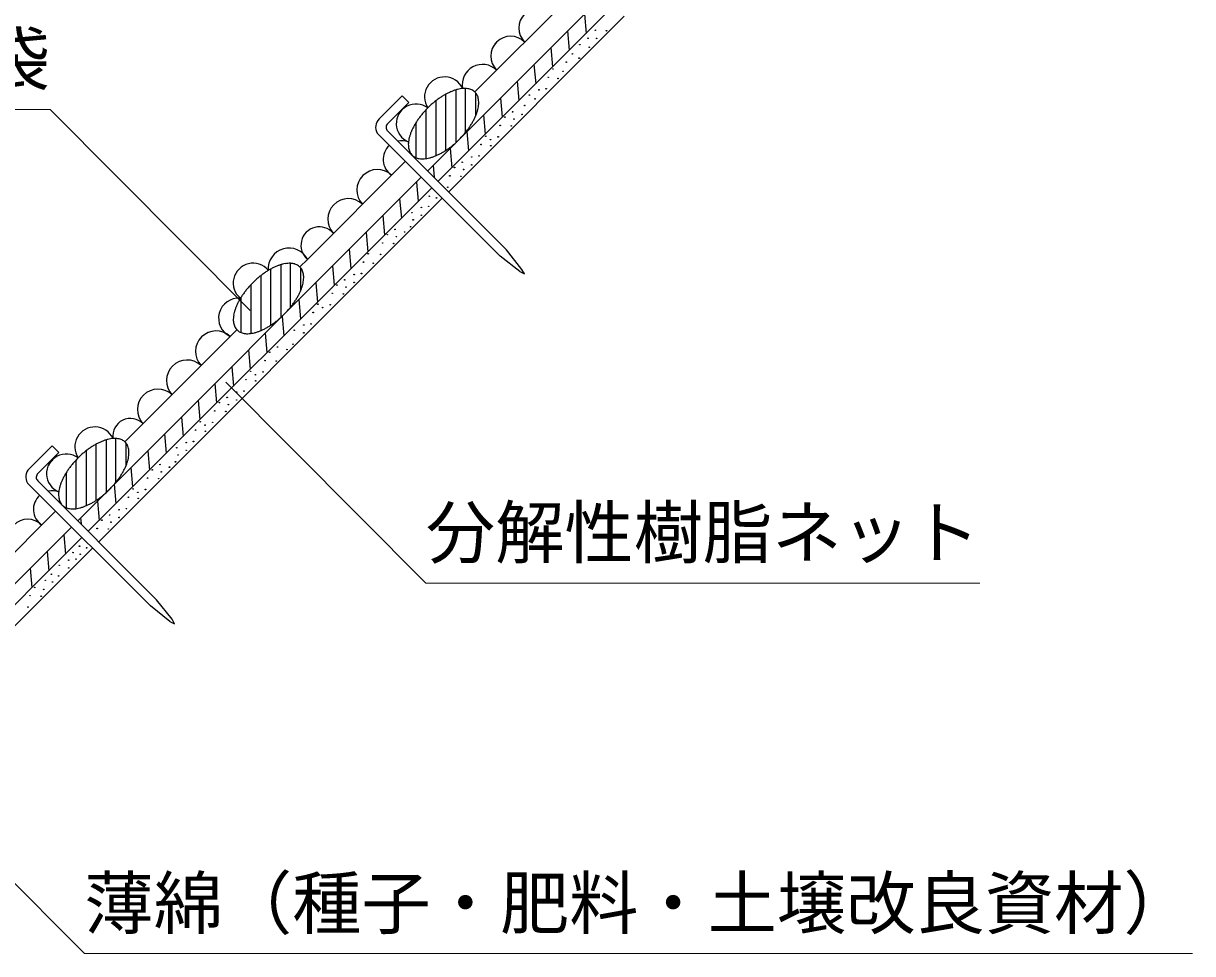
# Model space of a CAD drawing. Units: millimetres, scale not verified. Extents: x 200 to 8200, y 200 to 5838.
# Drawn here: x 1710 to 2892, y 1954 to 2893 of the extents above; entities that cross this region are included whole.
import ezdxf
from ezdxf.enums import TextEntityAlignment as Align

# ---------------------------------------------------------------- set-up
doc = ezdxf.new("R2010")
doc.units = ezdxf.units.MM
doc.header["$LTSCALE"] = 20
doc.layers.add('C-STR', color=3, linetype='Continuous', lineweight=25)
doc.layers.add('C-STR-HTXT', color=1, linetype='Continuous', lineweight=13)
doc.styles.add('ＭＳ ゴシック', font='')
doc.styles.get('ＭＳ ゴシック').set_extended_font_data('MS Gothic')

msp = doc.modelspace()

# ---------------------------------------------------------------- linework, layer by layer
at = {"layer": 'C-STR', "color": 7}
for p, q in [((2166.22, 2824.2), (2279.91, 2937.89)), ((2118.61, 2744.54), (2295.94, 2921.87)), ((2129.22, 2733.94), (2306.54, 2911.26)), ((2139.83, 2723.33), (2317.15, 2900.65)), ((2276.97, 2902.9), (2278.68, 2883.39)), ((2260, 2885.93), (2261.7, 2866.42)), ((2243.03, 2868.96), (2244.73, 2849.45)), ((2226.06, 2851.99), (2227.76, 2832.48)), ((2209.09, 2835.02), (2210.79, 2815.51)), ((2069.49, 2796.99), (2092.78, 2820.29)), ((2099.58, 2813.5), (2078.33, 2792.23)), ((2099.58, 2813.5), (2092.78, 2820.29)), ((2192.12, 2818.05), (2193.82, 2798.54)), ((2175.15, 2801.07), (2176.85, 2781.57)), ((2067.63, 2782.56), (2191.91, 2658.35)), ((2078.03, 2784.89), (2198.28, 2664.71)), ((2158.17, 2784.1), (2159.88, 2764.6)), ((2141.2, 2767.13), (2142.91, 2747.63)), ((1997.07, 2655.05), (2096.11, 2754.09)), ((2124.23, 2750.16), (2125.31, 2737.84)), ((1765.06, 2390.99), (2112.14, 2738.07)), ((2107.26, 2733.19), (2108.97, 2713.69)), ((1775.66, 2380.38), (2122.75, 2727.47)), ((1786.27, 2369.77), (2133.36, 2716.87)), ((2090.29, 2716.22), (2092, 2696.72)), ((2073.32, 2699.25), (2075.03, 2679.74)), ((2056.35, 2682.28), (2058.06, 2662.77)), ((2039.38, 2665.31), (2041.09, 2645.8)), ((2213.84, 2644.92), (2198.28, 2664.71)), ((1989.45, 2647.43), (1997.07, 2655.05)), ((2022.41, 2648.34), (2024.12, 2628.83)), ((2211.72, 2642.8), (2191.91, 2658.35)), ((2211.72, 2642.8), (2216.31, 2640.32)), ((2216.31, 2640.32), (2213.84, 2644.92)), ((2005.44, 2631.37), (2007.15, 2611.86)), ((1988.47, 2614.4), (1990.18, 2594.89)), ((1971.5, 2597.43), (1973.21, 2577.92)), ((1812.66, 2470.64), (1925.81, 2583.79)), ((1954.53, 2580.46), (1956.23, 2560.95)), ((1937.56, 2563.49), (1939.26, 2543.98)), ((1920.59, 2546.52), (1922.29, 2527.01)), ((1903.62, 2529.55), (1905.32, 2510.04)), ((1886.65, 2512.58), (1888.35, 2493.07)), ((1869.68, 2495.6), (1871.38, 2476.1)), ((1852.7, 2478.63), (1854.41, 2459.13)), ((1715.93, 2443.43), (1739.22, 2466.73)), ((1746.02, 2459.94), (1724.77, 2438.68)), ((1746.02, 2459.94), (1739.22, 2466.73)), ((1835.73, 2461.66), (1837.44, 2442.16)), ((1818.76, 2444.69), (1820.47, 2425.19)), ((1714.07, 2429), (1838.36, 2304.79)), ((1724.48, 2431.33), (1844.72, 2311.16)), ((1801.79, 2427.72), (1803.5, 2408.22)), ((1784.82, 2410.75), (1786.53, 2391.25)), ((1635.89, 2293.87), (1742.56, 2400.54)), ((1767.85, 2393.78), (1768.39, 2387.65)), ((1730.25, 2356.18), (1758.59, 2384.52)), ((1750.88, 2376.81), (1752.59, 2357.3)), ((1740.86, 2345.57), (1769.2, 2373.91)), ((1751.46, 2334.97), (1779.81, 2363.31)), ((1411.47, 2037.4), (1730.25, 2356.18)), ((1733.91, 2359.84), (1735.62, 2340.33)), ((1422.12, 2026.83), (1740.86, 2345.57)), ((1716.94, 2342.87), (1718.65, 2323.36)), ((1432.72, 2016.23), (1751.46, 2334.97)), ((1858.16, 2289.24), (1838.36, 2304.79)), ((1860.28, 2291.36), (1844.72, 2311.16)), ((1858.16, 2289.24), (1862.76, 2286.77)), ((1862.76, 2286.77), (1860.28, 2291.36))]:
    msp.add_line(p, q, dxfattribs=at)
at = {"layer": 'C-STR'}
for p, q in [((2146.98, 2826.25), (2146.98, 2773.12)), ((2156.98, 2783.42), (2156.98, 2827.71)), ((2126.98, 2815.36), (2126.98, 2759.77)), ((2136.98, 2765.16), (2136.98, 2821.96)), ((2166.98, 2823.41), (2166.98, 2799.72)), ((2116.98, 2756.85), (2116.98, 2806.08)), ((2106.98, 2757.73), (2106.98, 2793.47)), ((1970.09, 2649.59), (1970.09, 2596.46)), ((1980.09, 2606.76), (1980.09, 2651.04)), ((1950.09, 2638.69), (1950.09, 2583.11)), ((1960.09, 2588.5), (1960.09, 2645.3)), ((1990.09, 2646.75), (1990.09, 2623.05)), ((1940.09, 2580.19), (1940.09, 2629.42)), ((1930.09, 2581.07), (1930.09, 2616.81)), ((1793.54, 2472.58), (1793.54, 2419.46)), ((1803.54, 2429.75), (1803.54, 2474.04)), ((1813.54, 2469.74), (1813.54, 2446.05)), ((1773.54, 2461.69), (1773.54, 2406.1)), ((1783.54, 2411.49), (1783.54, 2468.29)), ((1763.54, 2403.18), (1763.54, 2452.41)), ((1753.54, 2404.06), (1753.54, 2439.8)), ((1749.03, 2407.01), (1749.04, 2407.02))]:
    msp.add_line(p, q, dxfattribs=at)
at = {"layer": 'C-STR', "color": 7}
for centre in [(2288.07, 2886.54), (2299.32, 2886.01), (2272.35, 2871.94), (2280.74, 2878.4), (2289.3, 2878.31), (2264.84, 2862.62), (2281.93, 2869.33), (2258.66, 2854.29), (2271.68, 2858.34), (2240.46, 2838.94), (2245.18, 2847.34), (2250.34, 2837.75), (2255.43, 2845), (2231.01, 2826.31), (2238.38, 2827.4), (2221.44, 2821.02), (2227.2, 2817.25), (2204.47, 2804.05), (2214.05, 2801.45), (2216.75, 2810.49), (2191.9, 2790.38), (2196.62, 2798.78), (2203.15, 2789.85), (2205.78, 2796.75), (2177.3, 2779.45), (2189.83, 2778.85), (2172.57, 2771.05), (2182.12, 2775.99), (2182.46, 2769.87), (2153.56, 2753.14), (2163.13, 2758.42), (2170.5, 2759.52), (2145.71, 2747.87), (2154.87, 2745.84), (2163.13, 2750.54), (2140.99, 2739.47), (2152.24, 2738.94), (2120.29, 2718.77), (2138.92, 2727.93), (2112.21, 2707.51), (2119.59, 2708.61), (2127.5, 2717.08), (2102.65, 2702.23), (2103.96, 2694.93), (2112.22, 2699.63), (2085.68, 2685.26), (2095.25, 2682.66), (2101.33, 2688.02), (2073.1, 2671.58), (2077.83, 2679.98), (2084.35, 2671.05), (2086.99, 2677.96), (2058.5, 2660.66), (2071.03, 2660.05), (2053.78, 2652.26), (2063.66, 2651.07), (2044.33, 2639.63), (2051.71, 2640.73), (2026.92, 2629.07), (2034.77, 2634.35), (2036.07, 2627.04), (2044.34, 2631.75), (2022.19, 2620.67), (2033.44, 2620.14), (2002.87, 2601.35), (2007.59, 2609.75), (2012.41, 2606.28), (2020.12, 2609.14), (1993.42, 2588.72), (2000.8, 2589.81), (1983.85, 2583.44), (1993.43, 2580.83), (1966.88, 2566.47), (1976.46, 2563.86), (1982.53, 2569.23), (1982.53, 2569.23), (1954.31, 2552.79), (1959.03, 2561.19), (1965.56, 2552.26), (1939.71, 2541.87), (1952.24, 2541.26), (1934.99, 2533.47), (1944.53, 2538.4), (1944.87, 2532.28), (1925.54, 2520.84), (1932.91, 2521.93), (1908.12, 2510.28), (1915.97, 2515.55), (1917.28, 2508.25), (1925.55, 2512.95), (1903.4, 2501.88), (1914.65, 2501.35), (1884.07, 2482.55), (1888.8, 2490.95), (1893.62, 2487.49), (1893.96, 2481.37), (1901.33, 2490.35), (1874.63, 2469.92), (1882, 2471.02), (1865.06, 2464.64), (1874.63, 2462.04), (1848.09, 2447.67), (1863.74, 2450.44), (1863.74, 2450.44), (1863.74, 2450.44), (1866.37, 2457.34), (1835.52, 2434), (1840.24, 2442.4), (1849.4, 2440.37), (1857.66, 2445.07), (1820.92, 2423.07), (1833.45, 2422.46), (1846.77, 2433.47), (1816.19, 2414.67), (1825.74, 2419.61), (1826.08, 2413.48), (1806.74, 2402.04), (1814.12, 2403.14), (1789.33, 2391.49), (1797.18, 2396.76), (1798.49, 2389.46), (1806.75, 2394.16), (1784.61, 2383.08), (1795.86, 2382.55), (1766.73, 2365.21), (1773.94, 2363.53), (1760.26, 2358.73), (1763.21, 2352.23), (1767.47, 2357.05), (1746.27, 2345.85), (1755.83, 2351.13), (1755.84, 2343.25), (1732.21, 2330.69), (1738.39, 2336.87), (1739.42, 2329), (1745.6, 2335.18), (1721.45, 2323.6), (1730.6, 2321.57), (1716.72, 2315.2), (1727.97, 2314.67), (1714.65, 2303.67)]:
    msp.add_circle(centre, 0.3, dxfattribs=at)
for centre, radius, start, end in [((2230.71, 2888.71), 20, 45, 225), ((2202.43, 2860.43), 20, 45, 225), ((2148.45, 2904.66), 49.8, 320.07551, 321.25834), ((2174.08, 2831.46), 20.53, 46.21896, 190.07138), ((2135.73, 2819.11), 20.28, 25.66048, 213.02542), ((2106.78, 2792.13), 19.91, 53.14475, 246.94465), ((2078.17, 2788.53), 12.12, 135.76262, 209.53793), ((2081.57, 2788.42), 5, 130.3409, 225.01704), ((2092.55, 2755.98), 18.96, 131.6454, 236.21914), ((2092.55, 2755.98), 18.96, 70.11725, 101.94908), ((2067.86, 2724.98), 20.79, 47.14094, 222.85906), ((2038.48, 2695.59), 20.79, 47.14094, 222.85906), ((2009.18, 2669.22), 18.64, 41.01936, 229.4851), ((1978.59, 2645.26), 21.18, 28.13475, 183.54845), ((1942.12, 2631.11), 20, 39.93312, 230.18666), ((1927.65, 2595.52), 20.33, 85.38159, 244.61841), ((1904.79, 2561.91), 20.79, 47.14094, 222.85906), ((1875.41, 2532.52), 20.79, 47.14094, 222.85906), ((1846.03, 2503.14), 20.79, 47.14094, 222.85906), ((1818.18, 2476.35), 17.89, 44.57467, 186.91104), ((1782.29, 2465.45), 20.28, 25.66048, 213.02542), ((1753.35, 2438.46), 19.91, 53.14475, 246.94465), ((1862.48, 2357.35), 155.59, 142.04918, 144.7086), ((1724.61, 2434.98), 12.12, 135.76262, 209.53793), ((1728.01, 2434.87), 5, 130.3409, 225.01704), ((1739.11, 2402.31), 18.96, 131.07892, 236.21914), ((1739.11, 2402.31), 18.96, 70.11725, 101.96674), ((1714.43, 2372.41), 20, 45, 225)]:
    msp.add_arc(centre, radius, start, end, dxfattribs=at)
at = {"layer": 'C-STR'}
for centre, radius, start, end in [((2163.58, 2774.26), 54.6, 112.25955, 115.76048), ((2160.89, 2780.94), 47.4, 108.45979, 112.30897), ((2158.74, 2787.54), 40.46, 104.24083, 108.52062), ((2157.19, 2793.8), 34.01, 99.50753, 104.31492), ((2156.28, 2799.51), 28.22, 94.15104, 99.59628), ((2155.96, 2804.49), 23.24, 88.05461, 94.25439), ((2156.14, 2808.6), 19.12, 81.10924, 88.1693), ((2156.67, 2811.78), 15.9, 73.24439, 81.22647), ((2157.37, 2814.02), 13.55, 64.47579, 73.34819), ((2158.03, 2815.38), 12.04, 54.95796, 64.54493), ((2158.44, 2815.96), 11.33, 45.00711, 54.97393), ((2181.05, 2745.85), 88.06, 129.96482, 132.50292), ((2179.08, 2748.24), 84.96, 127.37441, 129.97507), ((2176.42, 2751.74), 80.57, 124.69321, 127.38897), ((2173.32, 2756.28), 75.07, 121.88551, 124.71265), ((2169.99, 2761.68), 68.73, 118.91052, 121.91062), ((2166.68, 2767.75), 61.81, 115.72066, 118.94233), ((2158.39, 2815.92), 11.39, 35.05423, 44.96474), ((2157.69, 2815.45), 12.24, 25.53163, 34.96548), ((2156.2, 2814.77), 13.88, 16.75802, 25.418), ((2153.8, 2814.08), 16.37, 8.8896, 16.63954), ((2150.46, 2813.6), 19.75, 1.94236, 8.7791), ((2146.2, 2813.49), 24.01, 355.84531, 1.84569), ((2179.03, 2747.33), 85.58, 140.03422, 142.6163), ((2181.22, 2745.48), 88.44, 137.50251, 140.02975), ((2182.25, 2744.54), 89.84, 134.99955, 137.50164), ((2182.16, 2744.63), 89.71, 132.49657, 135.00223), ((2122.31, 2818.83), 48.59, 337.73815, 341.49309), ((2128.94, 2816.57), 41.59, 341.53747, 345.70109), ((2135.28, 2814.92), 35.04, 345.75597, 350.42158), ((2141.09, 2813.91), 29.14, 350.48889, 355.76379), ((2160.08, 2759.57), 62.99, 151.08787, 154.24914), ((2166.06, 2756.24), 69.83, 148.11312, 151.06574), ((2171.33, 2752.93), 76.05, 145.3056, 148.09624), ((2175.7, 2749.88), 81.38, 142.62454, 145.29328), ((2097.94, 2831.37), 76.05, 325.3056, 328.09624), ((2103.21, 2828.07), 69.83, 328.11312, 331.06574), ((2109.19, 2824.74), 62.99, 331.08787, 334.24914), ((2115.64, 2821.59), 55.81, 334.27742, 337.70255), ((2133.99, 2769.38), 35.04, 165.75597, 170.42158), ((2140.33, 2767.73), 41.59, 161.53747, 165.70109), ((2146.96, 2765.48), 48.59, 157.73815, 161.49309), ((2153.63, 2762.71), 55.81, 154.27742, 157.70255), ((2087.02, 2839.77), 89.84, 314.99955, 317.50164), ((2088.05, 2838.82), 88.44, 317.50251, 320.02975), ((2090.24, 2836.98), 85.58, 320.03422, 322.6163), ((2093.57, 2834.42), 81.38, 322.62454, 325.29328), ((2123.07, 2770.81), 24.01, 175.84531, 181.84569), ((2118.81, 2770.71), 19.75, 181.94236, 188.7791), ((2128.18, 2770.4), 29.14, 170.48889, 175.76379), ((2115.47, 2770.22), 16.37, 188.8896, 196.63954), ((2113.07, 2769.54), 13.88, 196.75802, 205.418), ((2095.95, 2828.03), 75.07, 301.88551, 304.71265), ((2092.85, 2832.56), 80.57, 304.69321, 307.38897), ((2090.19, 2836.07), 84.96, 307.37441, 309.97507), ((2088.21, 2838.45), 88.06, 309.96482, 312.50292), ((2087.11, 2839.68), 89.71, 312.49657, 315.00223), ((2111.58, 2768.85), 12.24, 205.53163, 214.96548), ((2110.88, 2768.39), 11.39, 215.05423, 224.96474), ((2110.83, 2768.35), 11.33, 225.00711, 234.97393), ((2111.24, 2768.93), 12.04, 234.95796, 244.54493), ((2111.9, 2770.28), 13.55, 244.47579, 253.34819), ((2112.6, 2772.52), 15.9, 253.24439, 261.22647), ((2113.13, 2775.7), 19.12, 261.10924, 268.1693), ((2113.31, 2779.82), 23.24, 268.05461, 274.25439), ((2112.99, 2784.79), 28.22, 274.15104, 279.59628), ((2112.08, 2790.5), 34.01, 279.50753, 284.31492), ((2110.53, 2796.76), 40.46, 284.24083, 288.52062), ((2108.38, 2803.36), 47.4, 288.45979, 292.30897), ((2105.69, 2810.05), 54.6, 292.25955, 295.76048), ((2102.59, 2816.55), 61.81, 295.72066, 298.94233), ((2099.28, 2822.63), 68.73, 298.91052, 301.91062), ((1986.69, 2597.6), 54.6, 112.25955, 115.76048), ((1984, 2604.28), 47.4, 108.45979, 112.30897), ((1981.84, 2610.88), 40.46, 104.24083, 108.52062), ((1980.3, 2617.14), 34.01, 99.50753, 104.31492), ((1979.39, 2622.85), 28.22, 94.15104, 99.59628), ((1979.07, 2627.83), 23.24, 88.05461, 94.25439), ((1979.25, 2631.94), 19.12, 81.10924, 88.1693), ((1979.78, 2635.12), 15.9, 73.24439, 81.22647), ((1980.48, 2637.36), 13.55, 64.47579, 73.34819), ((1981.14, 2638.72), 12.04, 54.95796, 64.54493), ((1981.55, 2639.3), 11.33, 45.00711, 54.97393), ((1981.5, 2639.26), 11.39, 35.05423, 44.96474), ((2004.16, 2569.19), 88.06, 129.96482, 132.50292), ((2002.18, 2571.58), 84.96, 127.37441, 129.97507), ((1999.53, 2575.08), 80.57, 124.69321, 127.38897), ((1996.43, 2579.61), 75.07, 121.88551, 124.71265), ((1993.1, 2585.02), 68.73, 118.91052, 121.91062), ((1989.78, 2591.09), 61.81, 115.72066, 118.94233), ((1980.8, 2638.79), 12.24, 25.53163, 34.96548), ((1979.3, 2638.11), 13.88, 16.75802, 25.418), ((1976.91, 2637.42), 16.37, 8.8896, 16.63954), ((1964.2, 2637.25), 29.14, 350.48889, 355.76379), ((1973.57, 2636.94), 19.75, 1.94236, 8.7791), ((1969.31, 2636.83), 24.01, 355.84531, 1.84569), ((2002.14, 2570.67), 85.58, 140.03422, 142.6163), ((2004.33, 2568.82), 88.44, 137.50251, 140.02975), ((2005.36, 2567.87), 89.84, 134.99955, 137.50164), ((2005.27, 2567.97), 89.71, 132.49657, 135.00223), ((1938.75, 2644.93), 55.81, 334.27742, 337.70255), ((1945.42, 2642.16), 48.59, 337.73815, 341.49309), ((1952.05, 2639.91), 41.59, 341.53747, 345.70109), ((1958.38, 2638.26), 35.04, 345.75597, 350.42158), ((1983.19, 2582.91), 62.99, 151.08787, 154.24914), ((1989.17, 2579.58), 69.83, 148.11312, 151.06574), ((1994.44, 2576.27), 76.05, 145.3056, 148.09624), ((1998.81, 2573.22), 81.38, 142.62454, 145.29328), ((1916.67, 2657.76), 81.38, 322.62454, 325.29328), ((1921.04, 2654.71), 76.05, 325.3056, 328.09624), ((1926.32, 2651.41), 69.83, 328.11312, 331.06574), ((1932.29, 2648.08), 62.99, 331.08787, 334.24914), ((1957.1, 2592.72), 35.04, 165.75597, 170.42158), ((1963.44, 2591.07), 41.59, 161.53747, 165.70109), ((1970.07, 2588.82), 48.59, 157.73815, 161.49309), ((1976.74, 2586.05), 55.81, 154.27742, 157.70255), ((1910.13, 2663.11), 89.84, 314.99955, 317.50164), ((1911.16, 2662.16), 88.44, 317.50251, 320.02975), ((1913.35, 2660.32), 85.58, 320.03422, 322.6163), ((1946.18, 2594.15), 24.01, 175.84531, 181.84569), ((1941.92, 2594.05), 19.75, 181.94236, 188.7791), ((1951.29, 2593.74), 29.14, 170.48889, 175.76379), ((1938.58, 2593.56), 16.37, 188.8896, 196.63954), ((1936.18, 2592.88), 13.88, 196.75802, 205.418), ((1919.06, 2651.37), 75.07, 301.88551, 304.71265), ((1915.95, 2655.9), 80.57, 304.69321, 307.38897), ((1913.3, 2659.41), 84.96, 307.37441, 309.97507), ((1911.32, 2661.79), 88.06, 309.96482, 312.50292), ((1910.21, 2663.01), 89.71, 312.49657, 315.00223), ((1934.68, 2592.19), 12.24, 205.53163, 214.96548), ((1933.98, 2591.72), 11.39, 215.05423, 224.96474), ((1933.93, 2591.68), 11.33, 225.00711, 234.97393), ((1934.34, 2592.26), 12.04, 234.95796, 244.54493), ((1935.01, 2593.62), 13.55, 244.47579, 253.34819), ((1935.71, 2595.86), 15.9, 253.24439, 261.22647), ((1936.24, 2599.04), 19.12, 261.10924, 268.1693), ((1936.42, 2603.16), 23.24, 268.05461, 274.25439), ((1936.1, 2608.13), 28.22, 274.15104, 279.59628), ((1935.19, 2613.84), 34.01, 279.50753, 284.31492), ((1933.64, 2620.1), 40.46, 284.24083, 288.52062), ((1931.48, 2626.7), 47.4, 288.45979, 292.30897), ((1928.79, 2633.38), 54.6, 292.25955, 295.76048), ((1925.7, 2639.89), 61.81, 295.72066, 298.94233), ((1922.39, 2645.96), 68.73, 298.91052, 301.91062), ((1813.24, 2414.08), 61.81, 115.72066, 118.94233), ((1810.15, 2420.59), 54.6, 112.25955, 115.76048), ((1807.46, 2427.27), 47.4, 108.45979, 112.30897), ((1805.3, 2433.87), 40.46, 104.24083, 108.52062), ((1803.75, 2440.14), 34.01, 99.50753, 104.31492), ((1802.84, 2445.84), 28.22, 94.15104, 99.59628), ((1802.52, 2450.82), 23.24, 88.05461, 94.25439), ((1802.7, 2454.93), 19.12, 81.10924, 88.1693), ((1803.23, 2458.11), 15.9, 73.24439, 81.22647), ((1803.93, 2460.35), 13.55, 64.47579, 73.34819), ((1804.6, 2461.71), 12.04, 54.95796, 64.54493), ((1805.01, 2462.29), 11.33, 45.00711, 54.97393), ((1804.95, 2462.25), 11.39, 35.05423, 44.96474), ((1827.62, 2392.18), 88.06, 129.96482, 132.50292), ((1825.64, 2394.57), 84.96, 127.37441, 129.97507), ((1822.99, 2398.07), 80.57, 124.69321, 127.38897), ((1819.88, 2402.61), 75.07, 121.88551, 124.71265), ((1816.55, 2408.01), 68.73, 118.91052, 121.91062), ((1804.25, 2461.78), 12.24, 25.53163, 34.96548), ((1802.76, 2461.1), 13.88, 16.75802, 25.418), ((1800.36, 2460.41), 16.37, 8.8896, 16.63954), ((1787.65, 2460.24), 29.14, 350.48889, 355.76379), ((1797.02, 2459.93), 19.75, 1.94236, 8.7791), ((1792.76, 2459.83), 24.01, 355.84531, 1.84569), ((1825.59, 2393.66), 85.58, 140.03422, 142.6163), ((1827.78, 2391.81), 88.44, 137.50251, 140.02975), ((1828.81, 2390.87), 89.84, 134.99955, 137.50164), ((1828.72, 2390.96), 89.71, 132.49657, 135.00223), ((1762.2, 2467.92), 55.81, 334.27742, 337.70255), ((1768.87, 2465.16), 48.59, 337.73815, 341.49309), ((1775.5, 2462.9), 41.59, 341.53747, 345.70109), ((1781.84, 2461.25), 35.04, 345.75597, 350.42158), ((1806.65, 2405.9), 62.99, 151.08787, 154.24914), ((1812.62, 2402.57), 69.83, 148.11312, 151.06574), ((1817.89, 2399.26), 76.05, 145.3056, 148.09624), ((1822.27, 2396.21), 81.38, 142.62454, 145.29328), ((1740.13, 2480.75), 81.38, 322.62454, 325.29328), ((1744.5, 2477.71), 76.05, 325.3056, 328.09624), ((1749.77, 2474.4), 69.83, 328.11312, 331.06574), ((1755.75, 2471.07), 62.99, 331.08787, 334.24914), ((1780.56, 2415.71), 35.04, 165.75597, 170.42158), ((1786.89, 2414.06), 41.59, 161.53747, 165.70109), ((1793.52, 2411.81), 48.59, 157.73815, 161.49309), ((1800.19, 2409.04), 55.81, 154.27742, 157.70255), ((1733.67, 2486.01), 89.71, 312.49657, 315.00223), ((1733.58, 2486.1), 89.84, 314.99955, 317.50164), ((1734.61, 2485.15), 88.44, 317.50251, 320.02975), ((1736.8, 2483.31), 85.58, 320.03422, 322.6163), ((1769.63, 2417.14), 24.01, 175.84531, 181.84569), ((1765.37, 2417.04), 19.75, 181.94236, 188.7791), ((1774.74, 2416.73), 29.14, 170.48889, 175.76379), ((1762.03, 2416.55), 16.37, 188.8896, 196.63954), ((1759.64, 2415.87), 13.88, 196.75802, 205.418), ((1745.84, 2468.96), 68.73, 298.91052, 301.91062), ((1742.51, 2474.36), 75.07, 301.88551, 304.71265), ((1739.41, 2478.89), 80.57, 304.69321, 307.38897), ((1736.75, 2482.4), 84.96, 307.37441, 309.97507), ((1734.78, 2484.78), 88.06, 309.96482, 312.50292), ((1758.14, 2415.18), 12.24, 205.53163, 214.96548), ((1757.44, 2414.72), 11.39, 215.05423, 224.96474), ((1757.39, 2414.68), 11.33, 225.00711, 234.97393), ((1757.8, 2415.26), 12.04, 234.95796, 244.54493), ((1758.46, 2416.61), 13.55, 244.47579, 253.34819), ((1759.16, 2418.85), 15.9, 253.24439, 261.22647), ((1759.69, 2422.03), 19.12, 261.10924, 268.1693), ((1759.87, 2426.15), 23.24, 268.05461, 274.25439), ((1759.55, 2431.12), 28.22, 274.15104, 279.59628), ((1758.64, 2436.83), 34.01, 279.50753, 284.31492), ((1757.1, 2443.1), 40.46, 284.24083, 288.52062), ((1754.94, 2449.69), 47.4, 288.45979, 292.30897), ((1752.25, 2456.38), 54.6, 292.25955, 295.76048), ((1749.16, 2462.88), 61.81, 295.72066, 298.94233)]:
    msp.add_arc(centre, radius, start, end, dxfattribs=at)
at = {"layer": 'C-STR-HTXT'}
for p, q in [((1387.15, 2806.4), (1737.15, 2806.4)), ((1737.15, 2806.4), (1939.39, 2603.51)), ((1914.56, 2530.9), (2116.79, 2328.01)), ((2116.79, 2328.01), (2676.79, 2328.01)), ((1569.43, 2156.44), (1771.67, 1953.55)), ((1771.67, 1953.55), (2891.67, 1953.55))]:
    msp.add_line(p, q, dxfattribs=at)

# ---------------------------------------------------------------- texts
at = {"layer": 'C-STR-HTXT', "color": 7, "style": 'ＭＳ ゴシック'}
for s, p in [('植生基材袋', (1387.15, 2816.4)), ('分解性樹脂ネット', (2116.79, 2338.01)), ('薄綿（種子・肥料・土壌改良資材）', (1771.67, 1963.55))]:
    msp.add_text(s, height=51.32, dxfattribs=at).set_placement(p, align=Align.BOTTOM_LEFT)

doc.saveas('drawing.dxf')
